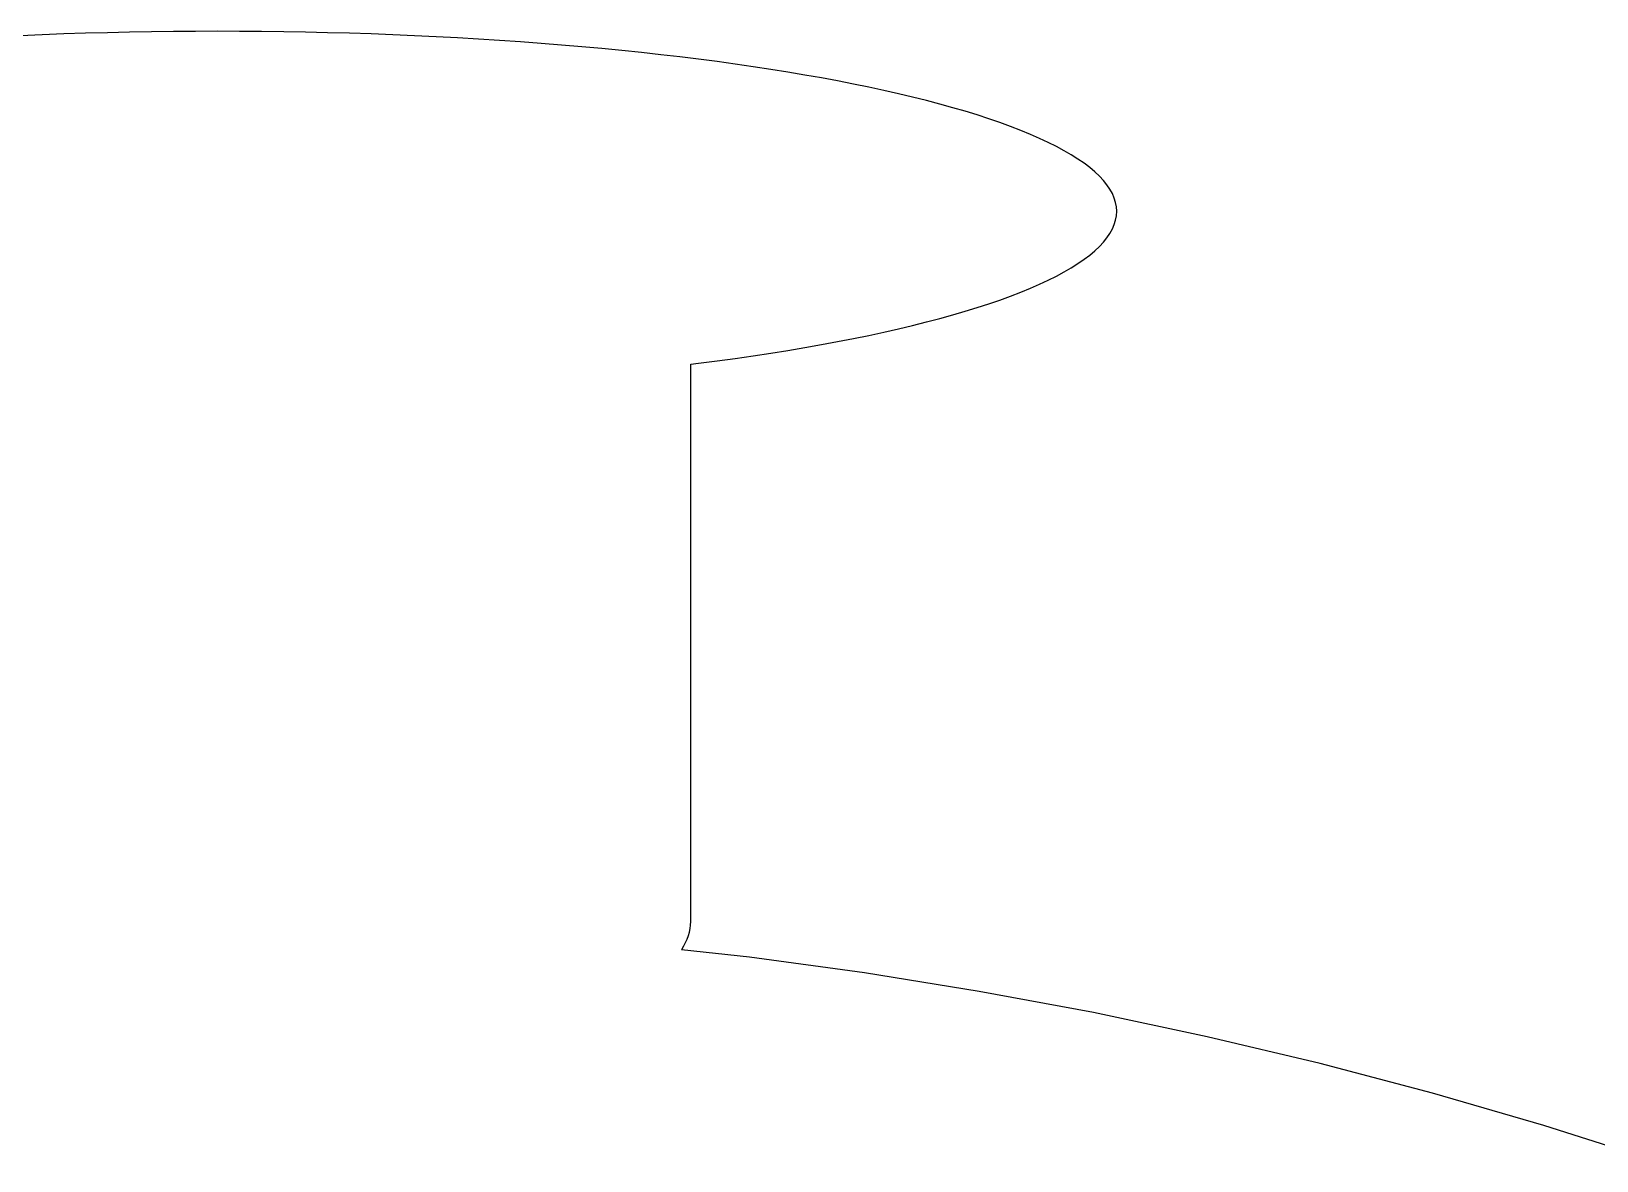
# Model space of a CAD drawing. Header units: metres. Extents: x -106 to 107, y -104 to 107.
# Drawn here: x -2.64 to 27.13, y 85.46 to 106.92 of the extents above; entities that cross this region are included whole.
import ezdxf

# ---------------------------------------------------------------- set-up
doc = ezdxf.new("R2010")
doc.units = ezdxf.units.M

msp = doc.modelspace()

# ---------------------------------------------------------------- linework, layer by layer
for p, q in [((-1.60909, 106.883), (-2.02344, 106.87)), ((-1.19322, 106.894), (-1.60909, 106.883)), ((-0.77609, 106.904), (-1.19322, 106.894)), ((-0.35794, 106.911), (-0.77609, 106.904)), ((0.06093, 106.916), (-0.35794, 106.911)), ((0.48033, 106.919), (0.06093, 106.916)), ((0.89999, 106.92), (0.48033, 106.919)), ((1.31964, 106.919), (0.89999, 106.92)), ((1.73904, 106.916), (1.31964, 106.919)), ((2.15794, 106.911), (1.73904, 106.916)), ((2.57608, 106.904), (2.15794, 106.911)), ((2.99321, 106.894), (2.57608, 106.904)), ((3.40909, 106.883), (2.99321, 106.894)), ((3.82344, 106.87), (3.40909, 106.883)), ((-2.43604, 106.854), (-2.84662, 106.837)), ((-2.02344, 106.87), (-2.43604, 106.854)), ((4.23604, 106.854), (3.82344, 106.87)), ((4.64662, 106.837), (4.23604, 106.854)), ((5.05495, 106.818), (4.64662, 106.837)), ((5.46078, 106.796), (5.05495, 106.818)), ((5.86386, 106.773), (5.46078, 106.796)), ((6.26395, 106.747), (5.86386, 106.773)), ((6.66081, 106.72), (6.26395, 106.747)), ((7.0542, 106.691), (6.66081, 106.72)), ((7.44388, 106.66), (7.0542, 106.691)), ((7.82962, 106.627), (7.44388, 106.66)), ((8.21118, 106.592), (7.82962, 106.627)), ((8.58835, 106.555), (8.21118, 106.592)), ((8.96088, 106.516), (8.58835, 106.555)), ((9.32855, 106.476), (8.96088, 106.516)), ((9.69115, 106.433), (9.32855, 106.476)), ((10.0484, 106.389), (9.69115, 106.433)), ((10.4002, 106.344), (10.0484, 106.389)), ((10.7463, 106.296), (10.4002, 106.344)), ((11.0865, 106.247), (10.7463, 106.296)), ((11.4205, 106.196), (11.0865, 106.247)), ((11.7481, 106.144), (11.4205, 106.196)), ((12.0692, 106.09), (11.7481, 106.144)), ((12.3837, 106.034), (12.0692, 106.09)), ((12.6911, 105.977), (12.3837, 106.034)), ((12.9915, 105.918), (12.6911, 105.977)), ((13.2846, 105.858), (12.9915, 105.918)), ((13.5703, 105.797), (13.2846, 105.858)), ((13.8483, 105.734), (13.5703, 105.797)), ((14.1185, 105.67), (13.8483, 105.734)), ((14.3807, 105.604), (14.1185, 105.67)), ((14.6348, 105.537), (14.3807, 105.604)), ((14.8807, 105.469), (14.6348, 105.537)), ((15.1181, 105.4), (14.8807, 105.469)), ((15.347, 105.33), (15.1181, 105.4)), ((15.5672, 105.258), (15.347, 105.33)), ((15.7785, 105.186), (15.5672, 105.258)), ((15.9809, 105.112), (15.7785, 105.186)), ((16.1741, 105.038), (15.9809, 105.112)), ((16.3582, 104.962), (16.1741, 105.038)), ((16.533, 104.886), (16.3582, 104.962)), ((16.6983, 104.809), (16.533, 104.886)), ((16.8542, 104.731), (16.6983, 104.809)), ((17.0004, 104.652), (16.8542, 104.731)), ((17.1369, 104.573), (17.0004, 104.652)), ((17.2637, 104.493), (17.1369, 104.573)), ((17.3806, 104.412), (17.2637, 104.493)), ((17.4875, 104.331), (17.3806, 104.412)), ((17.5845, 104.249), (17.4875, 104.331)), ((17.6714, 104.167), (17.5845, 104.249)), ((17.7482, 104.085), (17.6714, 104.167)), ((17.8149, 104.002), (17.7482, 104.085)), ((17.8714, 103.919), (17.8149, 104.002)), ((17.9176, 103.835), (17.8714, 103.919)), ((17.9537, 103.752), (17.9176, 103.835)), ((17.9794, 103.668), (17.9537, 103.752)), ((17.9948, 103.584), (17.9794, 103.668)), ((17.9537, 103.248), (17.9794, 103.332)), ((17.9794, 103.332), (17.9948, 103.416)), ((18, 103.5), (17.9948, 103.584)), ((17.9948, 103.416), (18, 103.5)), ((17.8149, 102.998), (17.8714, 103.081)), ((17.8714, 103.081), (17.9176, 103.165)), ((17.9176, 103.165), (17.9537, 103.248)), ((17.4875, 102.669), (17.5845, 102.751)), ((17.5845, 102.751), (17.6714, 102.833)), ((17.6714, 102.833), (17.7482, 102.915)), ((17.7482, 102.915), (17.8149, 102.998)), ((17.0004, 102.348), (17.1369, 102.427)), ((17.1369, 102.427), (17.2637, 102.507)), ((17.2637, 102.507), (17.3806, 102.588)), ((17.3806, 102.588), (17.4875, 102.669)), ((16.3582, 102.038), (16.533, 102.114)), ((16.533, 102.114), (16.6983, 102.191)), ((16.6983, 102.191), (16.8542, 102.269)), ((16.8542, 102.269), (17.0004, 102.348)), ((15.5672, 101.742), (15.7785, 101.814)), ((15.7785, 101.814), (15.9809, 101.888)), ((15.9809, 101.888), (16.1741, 101.962)), ((16.1741, 101.962), (16.3582, 102.038)), ((14.6348, 101.463), (14.8807, 101.531)), ((14.8807, 101.531), (15.1181, 101.6)), ((15.1181, 101.6), (15.347, 101.67)), ((15.347, 101.67), (15.5672, 101.742)), ((13.5703, 101.203), (13.8483, 101.266)), ((13.8483, 101.266), (14.1185, 101.33)), ((14.1185, 101.33), (14.3807, 101.396)), ((14.3807, 101.396), (14.6348, 101.463)), ((12.0692, 100.91), (12.3837, 100.966)), ((12.3837, 100.966), (12.6911, 101.023)), ((12.6911, 101.023), (12.9915, 101.082)), ((12.9915, 101.082), (13.2846, 101.142)), ((13.2846, 101.142), (13.5703, 101.203)), ((10.0484, 100.611), (10.4002, 100.656)), ((10.4002, 100.656), (10.7463, 100.704)), ((10.7463, 100.704), (11.0865, 100.753)), ((11.0865, 100.753), (11.4205, 100.804)), ((11.4205, 100.804), (11.7481, 100.856)), ((11.7481, 100.856), (12.0692, 100.91)), ((9.89999, 100.592), (10.0484, 100.611)), ((9.89999, 90), (9.89999, 100.592)), ((9.88914, 89.8675), (9.89728, 89.9337)), ((9.89728, 89.9337), (9.89999, 90)), ((9.80258, 89.6038), (9.83231, 89.6695)), ((9.83231, 89.6695), (9.85666, 89.7354)), ((9.85666, 89.7354), (9.87561, 89.8014)), ((9.87561, 89.8014), (9.88914, 89.8675)), ((9.72244, 89.4667), (9.72707, 89.4733)), ((11.017, 89.3232), (9.72244, 89.4667)), ((9.72707, 89.4733), (9.76749, 89.5384)), ((9.76749, 89.5384), (9.80258, 89.6038)), ((13.2057, 89.0259), (11.017, 89.3232)), ((15.3866, 88.675), (13.2057, 89.0259)), ((17.5581, 88.2707), (15.3866, 88.675)), ((19.7191, 87.8132), (17.5581, 88.2707)), ((21.8682, 87.3028), (19.7191, 87.8132)), ((24.0041, 86.7398), (21.8682, 87.3028)), ((26.1256, 86.1246), (24.0041, 86.7398)), ((28.2314, 85.4575), (26.1256, 86.1246))]:
    msp.add_line(p, q)

doc.saveas('drawing.dxf')
